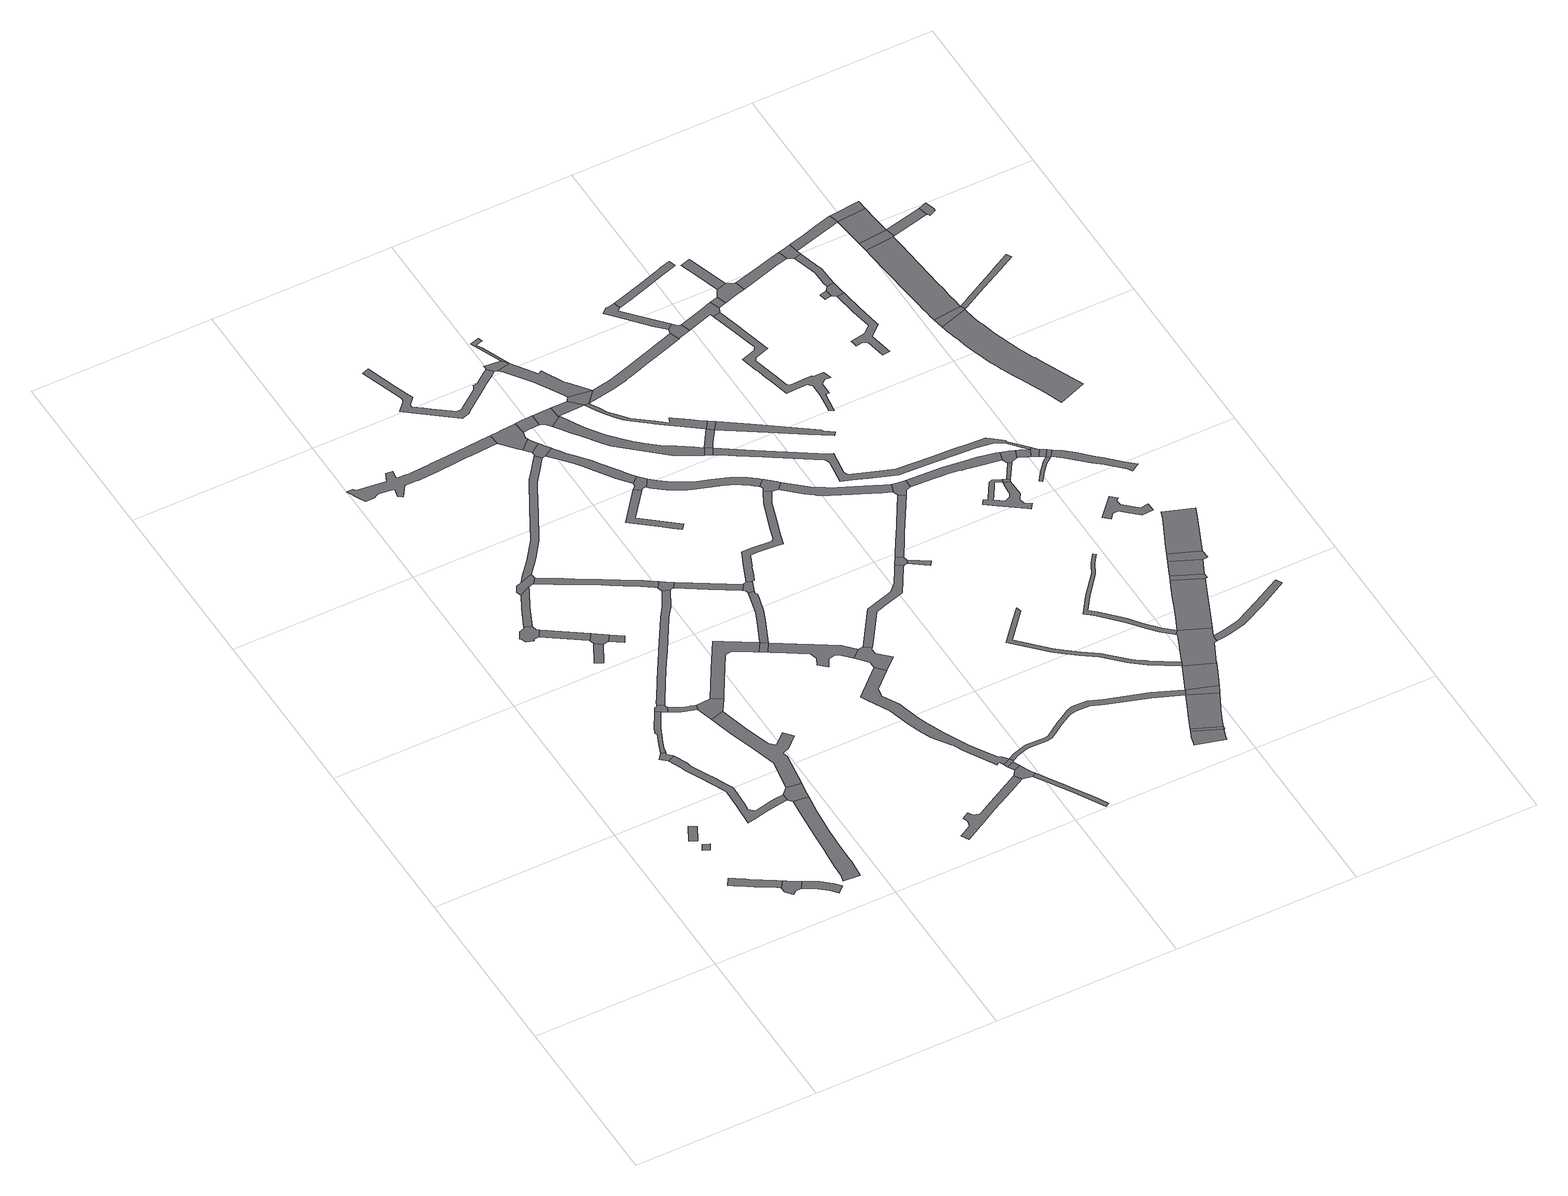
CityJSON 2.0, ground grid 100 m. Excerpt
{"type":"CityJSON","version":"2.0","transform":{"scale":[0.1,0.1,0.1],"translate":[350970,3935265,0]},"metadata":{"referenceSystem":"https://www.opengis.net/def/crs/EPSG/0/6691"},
"CityObjects":{
"road1":{"type":"Road","attributes":{"RoadStructureAttribute.sectionType":"1"},"geometry":[{"type":"MultiSurface","lod":"1","boundaries":[[[0,1,2,3,4,5,6,7,8,9,10,11,12,13,14]]]}]},
"road2":{"type":"Road","geometry":[{"type":"MultiSurface","lod":"1","boundaries":[[[15,16,17,18]]]}]},
"road3":{"type":"Road","attributes":{"RoadStructureAttribute.sectionType":"1"},"geometry":[{"type":"MultiSurface","lod":"1","boundaries":[[[19,20,21,22]]]}]},
"road4":{"type":"Road","geometry":[{"type":"MultiSurface","lod":"1","boundaries":[[[23,24,25,26,27,7,6,28,29]]]}]},
"road5":{"type":"Road","attributes":{"RoadStructureAttribute.sectionType":"1"},"geometry":[{"type":"MultiSurface","lod":"1","boundaries":[[[30,31,32,33,34,25,24,35,36,37,38,39]]]}]},
"road6":{"type":"Road","geometry":[{"type":"MultiSurface","lod":"1","boundaries":[[[40,41,42,43,44,45,46]]]}]},
"road7":{"type":"Road","attributes":{"RoadStructureAttribute.sectionType":"1"},"geometry":[{"type":"MultiSurface","lod":"1","boundaries":[[[47,48,49,50,51,52,53,54,55,56,57,58,59,60,61,62,63,64,65,66,67,68,69,70,71,72,73,74,75,76,77,78,40,46]]]}]},
"road8":{"type":"Road","attributes":{"RoadStructureAttribute.sectionType":"1"},"geometry":[{"type":"MultiSurface","lod":"1","boundaries":[[[43,79,80,81,82,83,84,85,86,87,88,89,90,91,44]]]}]},
"road9":{"type":"Road","geometry":[{"type":"MultiSurface","lod":"1","boundaries":[[[92,93,94,95,96,97,98,99,100,101,102,103,104]]]}]},
"road10":{"type":"Road","attributes":{"RoadStructureAttribute.sectionType":"1"},"geometry":[{"type":"MultiSurface","lod":"1","boundaries":[[[105,106,107,108,109,110,111,112,113,114,115,116,117,118,119,120,121,122]]]}]},
"road11":{"type":"Road","geometry":[{"type":"MultiSurface","lod":"1","boundaries":[[[123,124,125,126,127,128,85,84,129]]]}]},
"road12":{"type":"Road","attributes":{"RoadStructureAttribute.sectionType":"1"},"geometry":[{"type":"MultiSurface","lod":"1","boundaries":[[[130,95,94,131]]]}]},
"road13":{"type":"Road","attributes":{"RoadStructureAttribute.sectionType":"1"},"geometry":[{"type":"MultiSurface","lod":"1","boundaries":[[[132,133,99,98,134,135,136,137]]]}]},
"road14":{"type":"Road","geometry":[{"type":"MultiSurface","lod":"1","boundaries":[[[111,138,139,140,141,61,60,112]]]}]},
"road15":{"type":"Road","attributes":{"RoadStructureAttribute.sectionType":"1"},"geometry":[{"type":"MultiSurface","lod":"1","boundaries":[[[142,143,144,145]]]}]},
"road16":{"type":"Road","attributes":{"RoadStructureAttribute.sectionType":"1"},"geometry":[{"type":"MultiSurface","lod":"1","boundaries":[[[146,147,148,149,150,151,152,123,129]]]}]},
"road17":{"type":"Road","geometry":[{"type":"MultiSurface","lod":"1","boundaries":[[[145,144,153,154,130,131]]]}]},
"road18":{"type":"Road","geometry":[{"type":"MultiSurface","lod":"1","boundaries":[[[155,137,136,156,157,158,159,160,161]]]}]},
"road19":{"type":"Road","geometry":[{"type":"MultiSurface","lod":"1","boundaries":[[[162,163,164,165,166,167,168,141,140,169,170,171,172,173,174,175,176,177,178,179,180,181,182,183,184]]]}]},
"road20":{"type":"Road","geometry":[{"type":"MultiSurface","lod":"1","boundaries":[[[185,148,147,162,184,186]]]}]},
"road21":{"type":"Road","attributes":{"RoadStructureAttribute.sectionType":"1"},"geometry":[{"type":"MultiSurface","lod":"1","boundaries":[[[153,187,188,154]]]}]},
"road22":{"type":"Road","attributes":{"RoadStructureAttribute.sectionType":"1"},"geometry":[{"type":"MultiSurface","lod":"1","boundaries":[[[189,190,191,192,193,194,195,196,197,198,199,200,125,124,201,202,203,204,205,206,207,208,209,210]]]}]},
"road23":{"type":"Road","geometry":[{"type":"MultiSurface","lod":"1","boundaries":[[[211,212,213,214,215,216,217,218,219,220,221,222,223,224,225,226,227,228,229,230,231,232,233,234,235,236,237,238,239,240,241,242,243,244,245,246,247,248,249,250,251,252,253,254,255,256]]]}]},
"road24":{"type":"Road","attributes":{"RoadStructureAttribute.sectionType":"1"},"geometry":[{"type":"MultiSurface","lod":"1","boundaries":[[[257,258,259,260,261,262,263,157,156,264,265,266,267,268,269,270,271,272,273,274]]]}]},
"road25":{"type":"Road","attributes":{"RoadStructureAttribute.sectionType":"1"},"geometry":[{"type":"MultiSurface","lod":"1","boundaries":[[[275,276,277,278,279,280,281,282,283,284,285,286,185,186]]]}]},
"road26":{"type":"Road","attributes":{"RoadStructureAttribute.sectionType":"1"},"geometry":[{"type":"MultiSurface","lod":"1","boundaries":[[[287,288,289,290,291,292,293,294,295,296,159,158,297,298,299,300,301,302,303,304,305]]]}]},
"road27":{"type":"Road","geometry":[{"type":"MultiSurface","lod":"1","boundaries":[[[273,189,210,306,307,308,274]]]}]},
"road28":{"type":"Road","attributes":{"RoadStructureAttribute.sectionType":"1"},"geometry":[{"type":"MultiSurface","lod":"1","boundaries":[[[309,310,311,312,313,314,315,316,317,318,319,320,321,322,323]]]}]},
"road29":{"type":"Road","geometry":[{"type":"MultiSurface","lod":"1","boundaries":[[[281,324,325,282]]]}]},
"road30":{"type":"Road","attributes":{"RoadStructureAttribute.sectionType":"1"},"geometry":[{"type":"MultiSurface","lod":"1","boundaries":[[[326,327,328,329,330,331,332,307,306]]]}]},
"road31":{"type":"Road","attributes":{"RoadStructureAttribute.sectionType":"1"},"geometry":[{"type":"MultiSurface","lod":"1","boundaries":[[[333,334,335,336,337,282,325,338,339,340,341,342,343]]]}]},
"road32":{"type":"Road","attributes":{"RoadStructureAttribute.sectionType":"1"},"geometry":[{"type":"MultiSurface","lod":"1","boundaries":[[[344,345,346,347,325,324,348,349,350,351,352,353,354,355,356,357,358]]]}]},
"road33":{"type":"Road","geometry":[{"type":"MultiSurface","lod":"1","boundaries":[[[359,360,361,362,232,231,363,364,365,366,367,368,369,370,371,372,373]]]}]},
"road34":{"type":"Road","attributes":{"RoadStructureAttribute.sectionType":"1"},"geometry":[{"type":"MultiSurface","lod":"1","boundaries":[[[374,375,376,377,378,379,380,381,382,383,384,385,386,387,388,389,390,391,392,393,394,395,396,397,398,399,400,401,402,403,404,405,406,407,408,409,410,411,412,413]]]}]},
"road35":{"type":"Road","attributes":{"RoadStructureAttribute.sectionType":"1"},"geometry":[{"type":"MultiSurface","lod":"1","boundaries":[[[364,414,415,416,417,418,365]]]}]},
"road36":{"type":"Road","attributes":{"RoadStructureAttribute.sectionType":"1"},"geometry":[{"type":"MultiSurface","lod":"1","boundaries":[[[419,420,421,422,423,424,425,426,427,428,429,430,431,432,433,434,435,436,437,438,439,440,441,442,443,444,445,446,447,448,449,450,451]]]}]},
"road37":{"type":"Road","geometry":[{"type":"MultiSurface","lod":"1","boundaries":[[[452,287,305,453,454,455,456,457,416,415]]]}]},
"road38":{"type":"Road","geometry":[{"type":"MultiSurface","lod":"1","boundaries":[[[330,329,458,459,333,343,460,461,462]]]}]},
"road39":{"type":"Road","attributes":{"RoadStructureAttribute.sectionType":"1"},"geometry":[{"type":"MultiSurface","lod":"1","boundaries":[[[463,464,465,466,467,468,469,470,471]]]}]},
"road40":{"type":"Road","geometry":[{"type":"MultiSurface","lod":"1","boundaries":[[[435,472,473,474,436]]]}]},
"road41":{"type":"Road","attributes":{"RoadStructureAttribute.sectionType":"1"},"geometry":[{"type":"MultiSurface","lod":"1","boundaries":[[[472,475,476,473]]]}]},
"road42":{"type":"Road","geometry":[{"type":"MultiSurface","lod":"1","boundaries":[[[322,477,478,479,480,481,476,475,482,323]]]}]},
"road43":{"type":"Road","attributes":{"RoadStructureAttribute.sectionType":"1"},"geometry":[{"type":"MultiSurface","lod":"1","boundaries":[[[483,484,485,486,487,359,373,488,489,490,491]]]}]},
"road44":{"type":"Road","attributes":{"RoadStructureAttribute.sectionType":"1"},"geometry":[{"type":"MultiSurface","lod":"1","boundaries":[[[492,493,494,495,496,497,498,499,500,501,454,453,502,503,504,505,506,507,508,509,510,511,512,513,514]]]}]},
"road45":{"type":"Road","geometry":[{"type":"MultiSurface","lod":"1","boundaries":[[[515,451,450,516,517,518,519,520,521,344,358]]]}]},
"road46":{"type":"Road","attributes":{"RoadStructureAttribute.sectionType":"1"},"geometry":[{"type":"MultiSurface","lod":"1","boundaries":[[[522,523,524,525,526,527,528,529,530,531,532,533,534,535,478,477]]]}]},
"road47":{"type":"Road","geometry":[{"type":"MultiSurface","lod":"1","boundaries":[[[513,536,471,470,537,538,539,514]]]}]},
"road48":{"type":"Road","geometry":[{"type":"MultiSurface","lod":"1","boundaries":[[[540,541,542,543,544,491,490,545,546,547,548]]]}]},
"road49":{"type":"Road","geometry":[{"type":"MultiSurface","lod":"1","boundaries":[[[549,550,413,412,551,552,553]]]}]},
"road50":{"type":"Road","attributes":{"RoadStructureAttribute.sectionType":"1"},"geometry":[{"type":"MultiSurface","lod":"1","boundaries":[[[554,555,556,557,553,552,558,559,560,561,562,563]]]}]},
"road51":{"type":"Road","attributes":{"RoadStructureAttribute.sectionType":"1"},"geometry":[{"type":"MultiSurface","lod":"1","boundaries":[[[564,565,540,548,566,567,568,569]]]}]},
"road52":{"type":"Road","attributes":{"RoadStructureAttribute.sectionType":"1"},"geometry":[{"type":"MultiSurface","lod":"1","boundaries":[[[461,570,571,572,573,574,575,576,577,578,579,580,581,582,583,584,585,586,587,588,589,590,591,592,593,594,462]]]}]},
"road53":{"type":"Road","attributes":{"RoadStructureAttribute.sectionType":"1"},"geometry":[{"type":"MultiSurface","lod":"1","boundaries":[[[595,596,597,598,599,600,552,551,601,602,603,604,605,606,607]]]}]},
"road54":{"type":"Road","attributes":{"RoadStructureAttribute.sectionType":"1"},"geometry":[{"type":"MultiSurface","lod":"1","boundaries":[[[608,609,610,611,612,613,614,615,616,617,618,619,620,621,622,623,624,625,626,627,628,629,630,631,632,633,634,635,547,546]]]}]},
"road55":{"type":"Road","geometry":[{"type":"MultiSurface","lod":"1","boundaries":[[[607,606,564,569,636]]]}]},
"road56":{"type":"Road","attributes":{"RoadStructureAttribute.sectionType":"1"},"geometry":[{"type":"MultiSurface","lod":"1","boundaries":[[[538,637,638,639,640,641,642,643,644,645,646,647,648,649,650,651,652,653,654,655,656,657,658,659,660,661,662,663,664,665,666,539]]]}]},
"road57":{"type":"Road","attributes":{"RoadStructureAttribute.sectionType":"1"},"geometry":[{"type":"MultiSurface","lod":"1","boundaries":[[[520,667,668,669,670,671,672,673,674,675,676,677,678,679,680,681,682,521]]]}]},
"road58":{"type":"Road","attributes":{"RoadStructureAttribute.sectionType":"1"},"geometry":[{"type":"MultiSurface","lod":"1","boundaries":[[[683,684,685,686,687,688,689,690,691,692,693,694,695,696,697,698,699,700,701,702,703,704,705,706,707,636,569]]]}]},
"road59":{"type":"Road","geometry":[{"type":"MultiSurface","lod":"1","boundaries":[[[708,619,618,709]]]}]},
"road60":{"type":"Road","attributes":{"RoadStructureAttribute.sectionType":"1"},"geometry":[{"type":"MultiSurface","lod":"1","boundaries":[[[474,710,711,712,713,714,715,716,717,718,719,720,721,722,723,724,725,726,727,728,729,730,731,732,733,734,735,736,737,738,739,740,741,436]]]}]},
"road61":{"type":"Road","geometry":[{"type":"MultiSurface","lod":"1","boundaries":[[[742,743,744,745,654,653,746,747,748,584,583]]]}]},
"road62":{"type":"Road","attributes":{"RoadStructureAttribute.sectionType":"1"},"geometry":[{"type":"MultiSurface","lod":"1","boundaries":[[[749,750,619,708,751,752,753,754,695]]]}]},
"road63":{"type":"Road","geometry":[{"type":"MultiSurface","lod":"1","boundaries":[[[755,756,674,673,757,758]]]}]},
"road64":{"type":"Road","geometry":[{"type":"MultiSurface","lod":"1","boundaries":[[[754,759,696,695]]]}]},
"road65":{"type":"Road","attributes":{"RoadStructureAttribute.sectionType":"1"},"geometry":[{"type":"MultiSurface","lod":"1","boundaries":[[[760,761,762,763,764,765,766,767,768,769,770,771,772,773,774,775,776,777,778,779,780,781,782,783,784,785,786,787,607,636]]]}]},
"road66":{"type":"Road","geometry":[{"type":"MultiSurface","lod":"1","boundaries":[[[757,788,789,758]]]}]},
"road67":{"type":"Road","attributes":{"RoadStructureAttribute.sectionType":"1"},"geometry":[{"type":"MultiSurface","lod":"1","boundaries":[[[790,791,792,793,794,795,796,797,798,743,742,799,800,801,802,803,804,805,806,807,808,809,810,811,812]]]}]},
"road68":{"type":"Road","attributes":{"RoadStructureAttribute.sectionType":"1"},"geometry":[{"type":"MultiSurface","lod":"1","boundaries":[[[755,813,814,815,816,817,818,756]]]}]},
"road69":{"type":"Road","attributes":{"function":"3","RoadStructureAttribute.sectionType":"1"},"geometry":[{"type":"MultiSurface","lod":"1","boundaries":[[[819,820,821,822,823,824]]]}]},
"road70":{"type":"Road","attributes":{"RoadStructureAttribute.sectionType":"1"},"geometry":[{"type":"MultiSurface","lod":"1","boundaries":[[[825,826,827,828,829,830,831,832,833,834,759,754]]]}]},
"road71":{"type":"Road","geometry":[{"type":"MultiSurface","lod":"1","boundaries":[[[820,835,836,837,821]]]}]},
"road72":{"type":"Road","attributes":{"RoadStructureAttribute.sectionType":"1"},"geometry":[{"type":"MultiSurface","lod":"1","boundaries":[[[838,839,840,841,842,843,844,845,846,847,848,849,850,851,852,853,854,855,856,857,858,859,860,861,862,863]]]}]},
"road73":{"type":"Road","geometry":[{"type":"MultiSurface","lod":"1","boundaries":[[[864,865,866,867,868,869,870,871,872,873,874,875,876,877]]]}]},
"road74":{"type":"Road","attributes":{"function":"3","RoadStructureAttribute.sectionType":"1"},"geometry":[{"type":"MultiSurface","lod":"1","boundaries":[[[878,879,837,836,880,881,882,727]]]}]},
"road75":{"type":"Road","geometry":[{"type":"MultiSurface","lod":"1","boundaries":[[[811,816,815,883,884,885,886,812]]]}]},
"road76":{"type":"Road","geometry":[{"type":"MultiSurface","lod":"1","boundaries":[[[887,888,889,890,891,877,876,773,772]]]}]},
"road77":{"type":"Road","geometry":[{"type":"MultiSurface","lod":"1","boundaries":[[[727,882,892,728]]]}]},
"road78":{"type":"Road","attributes":{"RoadStructureAttribute.sectionType":"1"},"geometry":[{"type":"MultiSurface","lod":"1","boundaries":[[[893,894,895,896,897,898,899,900,901,902,903,904,905,906,907,908,909,910,911,912,913,914,915,916,917,918,919,920,921,922,923,924,925,926,927,928,929,708,709]]]}]},
"road79":{"type":"Road","geometry":[{"type":"MultiSurface","lod":"1","boundaries":[[[892,930,862,728]]]}]},
"road80":{"type":"Road","attributes":{"RoadStructureAttribute.sectionType":"1"},"geometry":[{"type":"MultiSurface","lod":"1","boundaries":[[[868,931,932,933,934,935,936,937,938,939,940,869]]]}]},
"road81":{"type":"Road","geometry":[{"type":"MultiSurface","lod":"1","boundaries":[[[941,942,943,944,945,889,888,946,947]]]}]},
"road82":{"type":"Road","attributes":{"RoadStructureAttribute.sectionType":"1"},"geometry":[{"type":"MultiSurface","lod":"1","boundaries":[[[948,949,950,951,952,953,954,955,956,957,958,959,960,961,962,963,964,965,966,967,968,969,970,971]]]}]},
"road83":{"type":"Road","geometry":[{"type":"MultiSurface","lod":"1","boundaries":[[[972,973,974,975,976,977,978,979,980,981,982,983,984,985,986,987,988,989,990,991,992,993,994,995,996,997,998,999,1000,1001,1002,1003,1004,1005,1006,1007,1008,1009,1010,1011,1012,1013,1014,1015,1016,1017,1018,941,947]]]}]},
"road84":{"type":"Road","geometry":[{"type":"MultiSurface","lod":"1","boundaries":[[[948,971,1019,863,862,930,1020,1021,1022,1023,1024]]]}]},
"road85":{"type":"Road","attributes":{"RoadStructureAttribute.sectionType":"1"},"geometry":[{"type":"MultiSurface","lod":"1","boundaries":[[[1025,1026,1027,1028,1029,1030,885,884,1031,1032,1033,1034,1035,1036,1037,1038]]]}]},
"road86":{"type":"Road","attributes":{"RoadStructureAttribute.sectionType":"1"},"geometry":[{"type":"MultiSurface","lod":"1","boundaries":[[[942,1039,1040,1041,943]]]}]},
"road87":{"type":"Road","geometry":[{"type":"MultiSurface","lod":"1","boundaries":[[[1042,1043,1044,1045,1046,1047,1048,1049,1050,1051,1052,1053,1054,1055,1056,1057,1058,1059,1060,1061,1062,1063,1064,1065,1066,1067,1068,1069,1070,1071,1072,1073]]]}]},
"road88":{"type":"Road","attributes":{"RoadStructureAttribute.sectionType":"1"},"geometry":[{"type":"MultiSurface","lod":"1","boundaries":[[[1074,1075,1076,1077,1078,1079]]]}]},
"road89":{"type":"Road","geometry":[{"type":"MultiSurface","lod":"1","boundaries":[[[1080,1081,1082,1077,1076,1041,1040]]]}]},
"road90":{"type":"Road","geometry":[{"type":"MultiSurface","lod":"1","boundaries":[[[1073,1072,1060,1059,1083,1084]]]}]},
"road91":{"type":"Road","attributes":{"function":"3","RoadStructureAttribute.sectionType":"1"},"geometry":[{"type":"MultiSurface","lod":"1","boundaries":[[[1085,1086,1087,1088,1089,1090,1091,1092,1093,948,1024]]]}]},
"road92":{"type":"Road","attributes":{"RoadStructureAttribute.sectionType":"1"},"geometry":[{"type":"MultiSurface","lod":"1","boundaries":[[[1083,1094,1095,1084]]]}]},
"road93":{"type":"Road","geometry":[{"type":"MultiSurface","lod":"1","boundaries":[[[1096,1097,1025,1038,1095,1094,1098,1099]]]}]},
"road94":{"type":"Road","geometry":[{"type":"MultiSurface","lod":"1","boundaries":[[[1100,1088,1087,1101,1102]]]}]},
"road95":{"type":"Road","attributes":{"function":"3","RoadStructureAttribute.sectionType":"1"},"geometry":[{"type":"MultiSurface","lod":"1","boundaries":[[[1103,1104,1100,1102,1105,1106]]]}]},
"road96":{"type":"Road","attributes":{"RoadStructureAttribute.sectionType":"1"},"geometry":[{"type":"MultiSurface","lod":"1","boundaries":[[[1107,1108,1109,1110,1111,1112,1113,1114,1115,1116,1117,1118,1119,1120]]]}]},
"road97":{"type":"Road","attributes":{"RoadStructureAttribute.sectionType":"1"},"geometry":[{"type":"MultiSurface","lod":"1","boundaries":[[[1022,1121,1122,1123,1124,1125,1126,1127,1128,1129,1130,1023]]]}]},
"road98":{"type":"Road","attributes":{"RoadStructureAttribute.sectionType":"1"},"geometry":[{"type":"MultiSurface","lod":"1","boundaries":[[[1131,1132,1133,1134,1135,910,1136,1096,1099]]]}]},
"road99":{"type":"Road","attributes":{"RoadStructureAttribute.sectionType":"1"},"geometry":[{"type":"MultiSurface","lod":"1","boundaries":[[[1137,1138,1082,1081,1139,1140,1141,1142,1143,1144]]]}]},
"road100":{"type":"Road","geometry":[{"type":"MultiSurface","lod":"1","boundaries":[[[1135,1145,1146,1147,1148,911,910]]]}]},
"road101":{"type":"Road","geometry":[{"type":"MultiSurface","lod":"1","boundaries":[[[1149,1106,1105,1150,1151,1152]]]}]},
"road102":{"type":"Road","attributes":{"RoadStructureAttribute.sectionType":"1"},"geometry":[{"type":"MultiSurface","lod":"1","boundaries":[[[1153,1154,1155,1156,1157,1158,1159,1160,1161,1162,1163,1164,1165,1166,1167,1168,1169,1170,1171,1172,1173]]]}]},
"road103":{"type":"Road","attributes":{"RoadStructureAttribute.sectionType":"1"},"geometry":[{"type":"MultiSurface","lod":"1","boundaries":[[[1174,1147,1146,1120]]]}]},
"road104":{"type":"Road","geometry":[{"type":"MultiSurface","lod":"1","boundaries":[[[1175,1176,1177,1178,1179,1180,1181,1182,1183,1184,1185,1186,1187]]]}]},
"road105":{"type":"Road","geometry":[{"type":"MultiSurface","lod":"1","boundaries":[[[1174,1120,1119,1188,1189]]]}]},
"road106":{"type":"Road","attributes":{"RoadStructureAttribute.sectionType":"1"},"geometry":[{"type":"MultiSurface","lod":"1","boundaries":[[[1190,1191,1192,1193,1194]]]}]},
"road107":{"type":"Road","geometry":[{"type":"MultiSurface","lod":"1","boundaries":[[[1195,1194,1193,1196,1153,1173,1197,1198,1199]]]}]},
"road108":{"type":"Road","attributes":{"function":"3","RoadStructureAttribute.sectionType":"1"},"geometry":[{"type":"MultiSurface","lod":"1","boundaries":[[[1200,1201,1202,1203,1204,1205,1206,1149,1152]]]}]},
"road109":{"type":"Road","attributes":{"RoadStructureAttribute.sectionType":"1"},"geometry":[{"type":"MultiSurface","lod":"1","boundaries":[[[1207,1208,1209,1210,1211,1212,1213,1214,1195,1199]]]}]},
"road110":{"type":"Road","geometry":[{"type":"MultiSurface","lod":"1","boundaries":[[[1215,1216,1144,1143,1212,1211,1217]]]}]},
"road111":{"type":"Road","attributes":{"RoadStructureAttribute.sectionType":"1"},"geometry":[{"type":"MultiSurface","lod":"1","boundaries":[[[1188,1218,1219,1220,1221,1222,1223,1224,1225,1226,1227,1228,1229,1189]]]}]},
"road112":{"type":"Road","geometry":[{"type":"MultiSurface","lod":"1","boundaries":[[[1230,1231,1232,1233,1234,1235]]]}]},
"road113":{"type":"Road","attributes":{"RoadStructureAttribute.sectionType":"1"},"geometry":[{"type":"MultiSurface","lod":"1","boundaries":[[[1236,1237,1238,1239,1240,1215,1217,1241,1242,1236,1243,1244,1245,1246,1247,1248,1249]]]}]},
"road114":{"type":"Road","attributes":{"function":"3","RoadStructureAttribute.sectionType":"1"},"geometry":[{"type":"MultiSurface","lod":"1","boundaries":[[[1234,1250,1251,1252,1253,1254,1255,1256,1257,1258,1259,1260,1261,1262,1263,1264,1265,1266,1267,1268,1269,1270,1271,1272,1273,1274,1275,1276,1277,1278,1279,1280,1281,1282,1283,1284,1285,1235]]]}]},
"road115":{"type":"Road","attributes":{"function":"3","RoadStructureAttribute.sectionType":"1"},"geometry":[{"type":"MultiSurface","lod":"1","boundaries":[[[1286,1287,1288,1289,1290,1291,1292,1293,1294,1295,1296,1297,1298,1299,1300,1301,1302,1303,1304,1305,1306,1307,1308,1309,1232,1231]]]}]},
"road116":{"type":"Road","geometry":[{"type":"MultiSurface","lod":"1","boundaries":[[[1245,1297,1296,1310,1246]]]}]},
"road117":{"type":"Road","geometry":[{"type":"MultiSurface","lod":"1","boundaries":[[[1311,1312,1237,1236,1249]]]}]},
"road118":{"type":"Road","attributes":{"RoadStructureAttribute.sectionType":"1"},"geometry":[{"type":"MultiSurface","lod":"1","boundaries":[[[1313,1314,1315,1316,1317,1318,1319,1320,1321,1231,1230,1322,1323,1324,1325,1326,1327,1328,1329]]]}]},
"road119":{"type":"Road","attributes":{"RoadStructureAttribute.sectionType":"1"},"geometry":[{"type":"MultiSurface","lod":"1","boundaries":[[[1330,1246,1310,1331,1332,1333,1334]]]}]},
"road120":{"type":"Road","geometry":[{"type":"MultiSurface","lod":"1","boundaries":[[[1333,1335,1336,1337,1338,1339,1340,1334]]]}]}
},
"vertices":[
[320,431,0],[340,418,0],[393,384,0],[423,364,0],[516,306,0],[531,295,0],[532,294,0],[558,333,0],[539,346,0],[535,349,0],[422,422,0],[409,431,0],[368,458,0],[340,476,0],[313,435,0],
[357,685,0],[376,721,0],[341,739,0],[322,704,0],
[380,855,0],[341,876,0],[294,790,0],[333,768,0],
[584,242,0],[615,244,0],[639,285,0],[575,323,0],[573,324,0],[533,264,0],[562,226,0],
[767,197,0],[764,201,0],[713,242,0],[680,262,0],[656,276,0],[687,200,0],[727,165,0],[729,163,0],[760,128,0],[797,161,0],
[512,1329,0],[509,1336,0],[487,1355,0],[490,1367,0],[466,1373,0],[440,1342,0],[475,1311,0],
[505,1243,0],[514,1215,0],[557,1126,0],[579,1080,0],[618,994,0],[614,883,0],[613,872,0],[606,756,0],[607,756,0],[617,758,0],[643,763,0],[723,779,0],[809,795,0],[846,800,0],[847,841,0],[804,837,0],[776,831,0],[677,810,0],[650,838,0],[651,862,0],[653,881,0],[659,995,0],[658,1001,0],[657,1003,0],[638,1047,0],[616,1097,0],[614,1101,0],[592,1145,0],[591,1147,0],[550,1231,0],[548,1239,0],[546,1256,0],
[498,1400,0],[509,1432,0],[550,1525,0],[594,1603,0],[595,1606,0],[603,1619,0],[577,1634,0],[570,1621,0],[523,1539,0],[515,1519,0],[509,1506,0],[517,1499,0],[491,1439,0],
[302,2337,0],[306,2346,0],[335,2352,0],[360,2389,0],[349,2396,0],[348,2402,0],[342,2427,0],[305,2444,0],[301,2434,0],[271,2424,0],[247,2383,0],[253,2381,0],[265,2352,0],
[916,288,0],[916,297,0],[916,317,0],[916,396,0],[923,521,0],[934,662,0],[948,768,0],[869,778,0],[859,671,0],[847,527,0],[838,413,0],[836,389,0],[829,299,0],[828,282,0],[826,245,0],[826,228,0],[816,190,0],[907,182,0],
[646,1629,0],[642,1648,0],[607,1668,0],[599,1654,0],[591,1658,0],[582,1642,0],[632,1603,0],
[566,2248,0],[539,2209,0],
[359,2563,0],[343,2528,0],[395,2545,0],[445,2643,0],[458,2668,0],[398,2638,0],
[951,787,0],[952,797,0],[963,865,0],[885,877,0],
[484,2067,0],[523,2044,0],[584,2155,0],[546,2181,0],
[690,1571,0],[769,1546,0],[775,1575,0],[770,1577,0],[746,1584,0],[744,1585,0],[707,1596,0],
[614,2159,0],[640,2197,0],
[394,2650,0],[487,2676,0],[513,2708,0],[508,2737,0],[440,2712,0],[411,2705,0],[389,2666,0],
[793,1454,0],[811,1385,0],[831,1312,0],[833,1303,0],[864,1209,0],[873,1180,0],[912,1051,0],[982,995,0],[992,1057,0],[984,1083,0],[996,1092,0],[1020,1101,0],[1088,1162,0],[1051,1206,0],[1049,1208,0],[1046,1206,0],[990,1156,0],[979,1155,0],[954,1180,0],[949,1195,0],[945,1207,0],[905,1332,0],[868,1475,0],
[855,1579,0],[911,1546,0],
[680,2116,0],[702,2155,0],
[1008,2331,0],[967,2255,0],[961,2244,0],[956,2235,0],[915,2178,0],[914,2176,0],[795,1982,0],[755,1917,0],[731,1878,0],[688,1808,0],[632,1712,0],[616,1685,0],[651,1665,0],[722,1787,0],[791,1900,0],[829,1961,0],[868,2024,0],[949,2156,0],[960,2172,0],[972,2188,0],[990,2214,0],[1046,2316,0],
[99,3559,0],[110,3565,0],[124,3574,0],[137,3573,0],[201,3567,0],[209,3566,0],[214,3562,0],[211,3548,0],[203,3515,0],[226,3499,0],[269,3562,0],[303,3561,0],[324,3561,0],[350,3561,0],[393,3563,0],[457,3567,0],[553,3574,0],[558,3575,0],[616,3580,0],[651,3583,0],[799,3593,0],[794,3654,0],[785,3653,0],[610,3640,0],[548,3636,0],[447,3629,0],[439,3628,0],[348,3622,0],[326,3621,0],[305,3622,0],[265,3624,0],[258,3636,0],[258,3637,0],[265,3675,0],[228,3680,0],[207,3629,0],[144,3636,0],[98,3641,0],[65,3646,0],[45,3649,0],[41,3654,0],[35,3662,0],[1,3660,0],[36,3586,0],[45,3570,0],[51,3559,0],
[1017,2398,0],[963,2436,0],[958,2440,0],[866,2497,0],[792,2542,0],[676,2611,0],[631,2638,0],[573,2625,0],[591,2615,0],[610,2604,0],[772,2508,0],[807,2486,0],[863,2451,0],[936,2406,0],[963,2388,0],[992,2367,0],[1001,2360,0],[1024,2394,0],
[947,1607,0],[954,1618,0],[979,1661,0],[1064,1802,0],[1101,1811,0],[1197,1754,0],[1217,1742,0],[1252,1796,0],[1099,1888,0],[1055,1913,0],[957,1752,0],[955,1748,0],
[914,3431,0],[882,3389,0],[859,3360,0],[813,3301,0],[809,3295,0],[722,3133,0],[619,2940,0],[574,2879,0],[533,2824,0],[465,2749,0],[564,2799,0],[591,2835,0],[653,2919,0],[748,3097,0],[762,3123,0],[838,3266,0],[910,3359,0],[926,3381,0],[942,3401,0],
[1065,2321,0],[1088,2354,0],[1081,2358,0],
[1673,293,0],[1629,268,0],[1617,262,0],[1581,272,0],[1568,295,0],[1530,276,0],[1542,250,0],[1535,216,0],[1464,176,0],[1486,137,0],[1652,230,0],[1695,254,0],[1818,319,0],[1910,368,0],[1885,406,0],
[1252,1720,0],[1286,1774,0],
[1166,2258,0],[1191,2243,0],[1212,2229,0],[1351,2143,0],[1372,2177,0],[1233,2263,0],[1162,2308,0],
[1366,2117,0],[1351,2053,0],[1333,1983,0],[1307,1922,0],[1254,1802,0],[1337,1892,0],[1371,1970,0],[1393,2056,0],[1401,2090,0],[1391,2092,0],[1395,2110,0],
[1645,1523,0],[1585,1585,0],[1470,1658,0],[1458,1665,0],[1265,1712,0],[1284,1700,0],[1428,1608,0],[1440,1566,0],[1420,1529,0],[1462,1489,0],[1488,1535,0],[1530,1544,0],[1545,1534,0],[1595,1484,0],[1597,1482,0],
[940,3666,0],[865,3660,0],[837,3657,0],[802,3655,0],[867,3511,0],[884,3493,0],[942,3545,0],[938,3558,0],[938,3563,0],[938,3566,0],[939,3573,0],[939,3577,0],[941,3581,0],[943,3587,0],[946,3596,0],
[995,4055,0],[983,4046,0],[927,4005,0],[926,4004,0],[914,3994,0],[909,3991,0],[905,3994,0],[897,3988,0],[889,3990,0],[888,3988,0],[875,3963,0],[820,3922,0],[780,3892,0],[760,3877,0],[732,3876,0],[631,3954,0],[602,3976,0],[558,4010,0],[557,4024,0],[594,4063,0],[557,4167,0],[498,4336,0],[460,4323,0],[525,4137,0],[544,4084,0],[540,4064,0],[491,4012,0],[540,3974,0],[735,3823,0],[738,3823,0],[779,3836,0],[787,3847,0],[931,3955,0],[935,3958,0],[953,3971,0],[981,3992,0],[982,3992,0],[1019,4020,0],[1024,4023,0],[996,4056,0],
[903,3471,0],[916,3457,0],[973,3495,0],[956,3520,0],[946,3536,0],
[1497,1235,0],[1516,1198,0],[1577,1081,0],[1609,962,0],[1640,882,0],[1646,865,0],[1660,831,0],[1724,737,0],[1730,728,0],[1755,676,0],[1842,528,0],[1852,511,0],[1853,512,0],[1865,521,0],[1867,522,0],[1869,519,0],[1879,498,0],[1922,519,0],[1899,546,0],[1879,557,0],[1812,667,0],[1794,697,0],[1763,762,0],[1728,835,0],[1705,889,0],[1693,922,0],[1669,983,0],[1637,1103,0],[1590,1193,0],[1591,1197,0],[1600,1241,0],[1696,1329,0],[1653,1376,0],
[918,3436,0],[962,3403,0],[1012,3436,0],[988,3472,0],[981,3482,0],[976,3490,0],
[1360,2137,0],[1367,2118,0],[1409,2143,0],[1421,2174,0],[1394,2185,0],
[1080,2821,0],[1221,2707,0],[1262,2673,0],[1296,2646,0],[1321,2677,0],[1290,2702,0],[1136,2827,0],[1254,2974,0],[1221,3000,0],
[1890,475,0],[1927,493,0],[1935,497,0],
[1907,439,0],[1944,455,0],
[1964,358,0],[1985,372,0],[1971,393,0],[1968,399,0],[1946,450,0],[1889,408,0],
[1035,3673,0],[987,3670,0],[984,3670,0],[978,3669,0],[942,3667,0],[977,3599,0],[996,3600,0],[1038,3603,0],[1037,3673,0],
[1250,3107,0],[1222,3149,0],[1160,3240,0],[1142,3267,0],[1095,3327,0],[1078,3346,0],[1069,3357,0],[1052,3376,0],[1037,3399,0],[1017,3428,0],[972,3391,0],[975,3388,0],[979,3383,0],[993,3366,0],[1000,3358,0],[1025,3329,0],[1057,3291,0],[1085,3253,0],[1110,3215,0],[1172,3124,0],[1179,3113,0],[1243,3035,0],[1279,3069,0],
[1653,1416,0],[1697,1330,0],[1767,1394,0],[1702,1457,0],[1703,1490,0],[1711,1501,0],[1675,1525,0],
[2009,286,0],[2064,198,0],[2065,196,0],[2075,179,0],[2147,60,0],[2174,7,0],[2196,19,0],[2168,74,0],[2140,119,0],[2131,133,0],[2085,211,0],[2065,244,0],[2057,257,0],[2010,333,0],
[1242,3016,0],[1263,2985,0],[1285,2982,0],[1315,3028,0],
[1142,3674,0],[1136,3674,0],[1106,3674,0],[1104,3674,0],[1103,3674,0],[1064,3592,0],[1087,3561,0],[1145,3603,0],[1143,3608,0],
[997,4079,0],[999,4070,0],[1037,4021,0],[1113,4036,0],[1088,4071,0],
[1047,4252,0],[1024,4245,0],[1021,4244,0],[1016,4243,0],[1110,4045,0],[1049,4191,0],[1034,4222,0],[1067,4232,0],[1073,4234,0],[1066,4257,0],
[1233,3675,0],[1212,3674,0],[1166,3609,0],[1171,3609,0],[1276,3613,0],[1293,3613,0],
[1423,2179,0],[1433,2175,0],[1453,2223,0],[1468,2261,0],[1470,2264,0],[1485,2300,0],[1500,2333,0],[1536,2334,0],[1647,2325,0],[1676,2324,0],[1703,2408,0],[1717,2452,0],[1764,2593,0],[1800,2659,0],[1765,2678,0],[1727,2609,0],[1684,2480,0],[1679,2465,0],[1650,2376,0],[1636,2366,0],[1538,2374,0],[1473,2373,0],[1452,2324,0],[1441,2299,0],[1431,2276,0],
[1365,3694,0],[1292,3788,0],[1287,3794,0],[1225,3917,0],[1204,3905,0],[1140,3998,0],[1063,4000,0],[1066,3995,0],[1153,3870,0],[1220,3755,0],[1242,3717,0],[1250,3702,0],[1377,3679,0],
[1110,3529,0],[1149,3474,0],[1175,3439,0],[1181,3431,0],[1236,3355,0],[1269,3309,0],[1281,3298,0],[1499,3107,0],[1551,3079,0],[1594,3056,0],[1635,3033,0],[1659,3078,0],[1617,3107,0],[1546,3154,0],[1482,3196,0],[1422,3244,0],[1392,3272,0],[1378,3285,0],[1340,3323,0],[1315,3352,0],[1313,3354,0],[1284,3385,0],[1236,3456,0],[1223,3475,0],[1219,3480,0],[1191,3530,0],[1157,3596,0],[1153,3604,0],
[1317,3613,0],
[1296,2970,0],[1310,2957,0],[1363,2917,0],[1372,2911,0],[1452,2868,0],[1464,2862,0],[1473,2858,0],[1600,2815,0],[1632,2804,0],[1646,2798,0],[1671,2785,0],[1701,2767,0],[1720,2755,0],[1735,2744,0],[1745,2735,0],[1764,2720,0],[1767,2718,0],[1800,2755,0],[1783,2770,0],[1744,2800,0],[1709,2821,0],[1671,2841,0],[1626,2858,0],[1585,2872,0],[1518,2895,0],[1490,2907,0],[1482,2911,0],[1424,2943,0],[1389,2966,0],[1350,2997,0],
[1720,1514,0],[1846,1699,0],[1886,1712,0],[1894,1714,0],[2017,1751,0],[2103,1896,0],[2114,1912,0],[2078,1933,0],[2061,1904,0],[2015,1826,0],[2002,1814,0],[1973,1785,0],[1882,1756,0],[1837,1742,0],[1818,1738,0],[1688,1546,0],
[1327,3553,0],[1337,3536,0],[1356,3507,0],[1370,3486,0],[1381,3468,0],[1412,3432,0],[1436,3409,0],[1503,3357,0],[1510,3352,0],[1528,3334,0],[1587,3290,0],[1671,3227,0],[1729,3183,0],[1762,3229,0],[1726,3254,0],[1694,3277,0],[1621,3329,0],[1610,3337,0],[1596,3306,0],[1539,3352,0],[1443,3425,0],[1390,3489,0],[1365,3520,0],[1347,3559,0],[1335,3581,0],
[1694,3056,0],[1671,3014,0],
[1971,517,0],[1985,522,0],[2012,530,0],[2040,537,0],[2076,536,0],[2142,533,0],[2173,540,0],[2182,546,0],[2186,548,0],[2197,556,0],[2256,597,0],[2290,616,0],[2323,636,0],[2364,644,0],[2436,641,0],[2507,613,0],[2726,543,0],[2879,479,0],[2894,511,0],[2738,576,0],[2519,646,0],[2444,676,0],[2361,679,0],[2331,669,0],[2280,639,0],[2243,618,0],[2162,562,0],[2146,559,0],[2140,558,0],[2037,562,0],[2013,554,0],[1958,538,0],
[1835,2658,0],[1868,2693,0],[1852,2708,0],[1809,2747,0],[1771,2716,0],[1775,2697,0],[1775,2696,0],
[1695,3131,0],[1676,3103,0],[1709,3079,0],[1728,3109,0],[1754,3148,0],[1761,3159,0],
[2141,1959,0],[2106,1980,0],[2136,1913,0],[2146,1936,0],
[1795,3206,0],
[1344,3617,0],[1450,3636,0],[1480,3642,0],[1510,3649,0],[1552,3661,0],[1557,3663,0],[1575,3668,0],[1634,3688,0],[1694,3708,0],[1733,3721,0],[1848,3759,0],[1888,3772,0],[1913,3781,0],[1893,3832,0],[1873,3825,0],[1829,3811,0],[1747,3784,0],[1715,3773,0],[1672,3759,0],[1657,3754,0],[1621,3742,0],[1567,3724,0],[1557,3721,0],[1540,3716,0],[1526,3712,0],[1499,3704,0],[1476,3698,0],[1440,3690,0],
[2229,1848,0],[2245,1872,0],
[2299,2430,0],[2297,2431,0],[2265,2446,0],[2251,2453,0],[2210,2472,0],[2053,2547,0],[2037,2557,0],[1989,2587,0],[1953,2616,0],[1932,2568,0],[1953,2550,0],[1972,2535,0],[1981,2529,0],[1995,2521,0],[2018,2507,0],[2030,2501,0],[2036,2498,0],[2132,2453,0],[2149,2445,0],[2169,2435,0],[2264,2390,0],[2312,2369,0],[2328,2419,0],
[2202,2062,0],[2224,2099,0],[2356,2319,0],[2321,2340,0],[2176,2097,0],[2167,2083,0],
[2912,147,0],[2927,187,0],[2779,251,0],[2766,221,0],[2750,164,0],[2905,119,0],
[1897,3071,0],[2067,2961,0],[2144,2911,0],[2252,2841,0],[2267,2862,0],[2218,2897,0],[2211,2902,0],[2211,2903,0],[2213,2907,0],[1929,3110,0],
[2931,186,0],[2935,204,0],[2786,268,0],
[2894,730,0],[2834,768,0],[2827,773,0],[2823,776,0],[2781,807,0],[2755,826,0],[2655,926,0],[2575,981,0],[2508,1034,0],[2466,1071,0],[2328,1215,0],[2405,1304,0],[2459,1365,0],[2452,1393,0],[2386,1320,0],[2317,1239,0],[2295,1214,0],[2450,1053,0],[2492,1016,0],[2560,962,0],[2640,907,0],[2739,808,0],[2750,799,0],[2819,746,0],[2960,660,0],[2970,683,0],
[1809,4019,0],[1802,4028,0],[1749,4090,0],[1763,4102,0],[1765,4104,0],[1756,4143,0],[1733,4137,0],[1707,4137,0],[1675,4110,0],[1717,4062,0],[1748,4026,0],[1845,3914,0],[1900,3861,0],[1929,3888,0],
[2840,390,0],[2825,356,0],[2947,236,0],[2979,309,0],[3029,410,0],
[2373,2347,0],[2400,2359,0],[2403,2408,0],[2362,2411,0],
[1919,3783,0],[1985,3805,0],[1968,3856,0],[1955,3860,0],[1949,3866,0],
[3052,456,0],
[1709,2993,0],[1770,2954,0],[1879,2883,0],[2085,2748,0],[2131,2718,0],[2141,2695,0],[2123,2558,0],[2160,2544,0],[2179,2537,0],[2201,2528,0],[2252,2510,0],[2393,2457,0],[2596,2446,0],[2708,2440,0],[2807,2435,0],[2893,2421,0],[2945,2396,0],[3033,2297,0],[3043,2306,0],[2954,2402,0],[2958,2409,0],[2881,2470,0],[2791,2476,0],[2701,2481,0],[2598,2486,0],[2402,2497,0],[2285,2540,0],[2224,2563,0],[2178,2580,0],[2169,2603,0],[2181,2689,0],[2186,2725,0],[2188,2738,0],[2160,2749,0],[1993,2857,0],[1862,2943,0],[1825,2968,0],
[3115,595,0],
[1837,4124,0],[1941,4158,0],[2067,4200,0],[2079,4203,0],[2138,4222,0],[2126,4261,0],[2071,4244,0],[2055,4239,0],[1917,4193,0],[1805,4157,0],
[2172,3842,0],[2186,3868,0],[2164,3921,0],[2156,3919,0],[2109,3903,0],[2126,3852,0],[2132,3831,0],
[3056,879,0],[2997,934,0],[2934,1004,0],[2884,1069,0],[2878,1075,0],[2782,1177,0],[2744,1210,0],[2798,1287,0],[2897,1408,0],[2929,1469,0],[2965,1519,0],[2951,1532,0],[2914,1479,0],[2908,1468,0],[2882,1418,0],[2784,1299,0],[2714,1200,0],[2755,1163,0],[2763,1156,0],[2863,1051,0],[2911,991,0],[2913,987,0],[2977,914,0],[3037,858,0],
[2175,3673,0],[2192,3604,0],[2205,3554,0],[2192,3535,0],[2113,3508,0],[2114,3504,0],[2136,3416,0],[2137,3414,0],[2142,3394,0],[2154,3344,0],[2158,3328,0],[2165,3299,0],[2167,3287,0],[2176,3248,0],[2187,3204,0],[2226,3205,0],[2304,3207,0],[2325,3185,0],[2324,3121,0],[2323,3107,0],[2313,3032,0],[2309,3005,0],[2332,2992,0],[2334,3003,0],[2347,3101,0],[2348,3106,0],[2368,3105,0],[2370,3177,0],[2395,3196,0],[2427,3195,0],[2413,3239,0],[2351,3240,0],[2351,3248,0],[2324,3247,0],[2232,3245,0],[2216,3257,0],[2196,3344,0],[2193,3355,0],[2164,3469,0],[2174,3486,0],[2206,3497,0],[2256,3514,0],[2254,3521,0],[2232,3609,0],[2212,3691,0],[2210,3698,0],[2206,3711,0],
[3044,851,0],[3115,596,0],[3170,718,0],[3189,723,0],[3190,764,0],[3213,813,0],
[2894,2351,0],[2874,2357,0],[2823,2369,0],[2786,2375,0],[2718,2383,0],[2601,2397,0],[2531,2353,0],[2565,2350,0],[2600,2347,0],[2672,2338,0],[2672,2334,0],[2696,2332,0],[2729,2327,0],[2879,2301,0],
[2206,3874,0],[2229,3882,0],[2212,3936,0],
[2770,2206,0],[2751,2199,0],[2750,2199,0],[2722,2153,0],[2697,2112,0],[2688,2098,0],[2671,2109,0],[2668,2111,0],[2649,2083,0],[2708,2039,0],[2826,1953,0],[2839,1943,0],[2863,1972,0],[2829,1997,0],[2823,2028,0],[2845,2059,0],[2845,2085,0],[2843,2156,0],[2808,2161,0],[2805,2138,0],[2801,2102,0],[2799,2085,0],[2788,2063,0],[2786,2062,0],[2759,2052,0],[2732,2069,0],[2709,2084,0],[2727,2113,0],[2758,2164,0],[2772,2186,0],[2809,2170,0],[2816,2187,0],
[2165,4210,0],[2199,4104,0],[2238,3982,0],[2290,3998,0],[2251,4124,0],[2219,4227,0],
[2300,3904,0],[2353,3919,0],[2337,3975,0],
[2849,2165,0],[2836,2179,0],
[3230,855,0],[3323,1071,0],[3347,1122,0],[3191,1192,0],[3176,1158,0],[3167,1138,0],[3145,1086,0],[3141,1074,0],[3104,987,0],
[2908,2260,0],[2892,2270,0],
[2966,2326,0],[2939,2337,0],[2914,2268,0],[2948,2280,0],
[3204,1220,0],[3360,1123,0],[3359,1151,0],
[3232,1283,0],[3209,1231,0],[3400,1240,0],[3244,1310,0],
[3070,2212,0],[3052,2196,0],[3044,2189,0],[3004,2142,0],[2994,2130,0],[2966,2089,0],[2980,2077,0],[3005,2115,0],[3008,2119,0],[3057,2176,0],[3064,2181,0],[3084,2196,0],[3090,2201,0],[3075,2217,0],
[3236,728,0],[3274,737,0],[3362,758,0],[3500,827,0],[3658,912,0],[3639,947,0],[3481,862,0],[3348,795,0],[3260,775,0],[3230,768,0],
[2954,2278,0],[2998,2260,0],[3000,2259,0],[3003,2257,0],[3010,2254,0],[2986,2318,0],
[2541,4033,0],[2503,4022,0],[2428,3941,0],[2428,3943,0],[2497,3963,0],[2562,3982,0],[2633,4002,0],[2619,4055,0],
[3041,2238,0],[3046,2235,0],[3071,2276,0],[3055,2293,0],
[3265,1357,0],[3418,1240,0],[3427,1241,0],[3424,1292,0],
[2722,3657,0],[2738,3529,0],[2759,3410,0],[2716,3373,0],[2632,3359,0],[2636,3339,0],[2639,3319,0],[2678,3326,0],[2702,3309,0],[2721,3203,0],[2738,3205,0],[2761,3208,0],[2752,3255,0],[2738,3337,0],[2737,3339,0],[2791,3384,0],[2802,3394,0],[2799,3412,0],[2778,3535,0],[2764,3644,0],[2762,3662,0],
[3101,2258,0],
[3306,1691,0],[3231,1758,0],[3229,1788,0],[3244,1804,0],[3211,1834,0],[3111,1724,0],[3144,1694,0],[3170,1723,0],[3201,1725,0],[3242,1688,0],[3290,1644,0],[3354,1650,0],[3350,1695,0],
[3097,2207,0],[3122,2245,0],
[2654,3707,0],[2662,3668,0],[2677,3671,0],[2697,3675,0],[2694,3715,0],
[2712,3739,0],[2699,3674,0],[2759,3680,0],[2759,3683,0],[2752,3744,0],
[3507,1481,0],[3524,1521,0],[3539,1561,0],[3381,1618,0],[3364,1576,0],[3324,1489,0],[3284,1401,0],
[2749,3776,0],[2749,3789,0],[2746,3855,0],[2725,3931,0],[2707,3994,0],[2668,3983,0],[2707,3848,0],[2709,3767,0],
[2691,4075,0],[2635,4059,0],[2699,4021,0],
[3104,2202,0],[3147,2166,0],[3250,2072,0],[3298,2033,0],[3381,1951,0],[3395,1929,0],[3440,1956,0],[3389,1999,0],[3311,2078,0],[3285,2103,0],[3215,2171,0],[3165,2214,0],
[3223,3281,0],[3210,3307,0],[3054,3288,0],[3059,3258,0],[3065,3227,0],[3217,3278,0],
[2971,4097,0],[2956,4149,0],[2864,4123,0],[2778,4098,0],[2696,4076,0],[2707,4023,0],[2844,4062,0],[2977,4029,0],[2985,3955,0],[2989,3917,0],[3148,3933,0],[3146,3947,0],[3139,4020,0],[3131,4111,0],
[3070,3204,0],[3070,3201,0],[3071,3196,0],[3078,3166,0],[3085,3136,0],[3093,3107,0],[3101,3073,0],[3110,3038,0],[3120,3004,0],[3131,2969,0],[3142,2935,0],[3154,2901,0],[3167,2868,0],[3179,2835,0],[3180,2834,0],[3194,2801,0],[3208,2768,0],[3223,2737,0],[3284,2597,0],[3322,2500,0],[3473,2560,0],[3367,2802,0],[3354,2829,0],[3352,2833,0],[3339,2863,0],[3326,2894,0],[3314,2924,0],[3303,2955,0],[3292,2986,0],[3281,3017,0],[3272,3049,0],[3263,3080,0],[3254,3112,0],[3246,3146,0],[3240,3163,0],[3229,3208,0],
[3209,3311,0],[3207,3332,0],[3206,3344,0],[3199,3407,0],[3197,3425,0],[3195,3453,0],[3191,3497,0],[3176,3656,0],[3175,3668,0],[3161,3810,0],[3154,3876,0],[2995,3860,0],[3000,3809,0],[3013,3682,0],[3014,3673,0],[3016,3652,0],[3026,3544,0],[3034,3458,0],[3038,3442,0],[3040,3412,0],[3043,3381,0],[3046,3350,0],[3048,3334,0],[3050,3319,0],
[3163,3881,0],
[3126,4166,0],[2965,4151,0],
[3575,3507,0],[3479,3454,0],[3443,3434,0],[3256,3331,0],[3250,3328,0],[3249,3327,0],[3245,3325,0],[3231,3318,0],[3222,3313,0],[3234,3287,0],[3256,3299,0],[3261,3302,0],[3314,3331,0],[3337,3343,0],[3453,3405,0],[3498,3430,0],[3590,3479,0],
[3221,3951,0],[3234,3898,0],[3268,3906,0],[3371,3932,0],[3360,3984,0],
[3379,3927,0],[3384,3917,0],[3419,3934,0],[3422,3950,0],[3404,4000,0],[3362,3985,0]
]}
